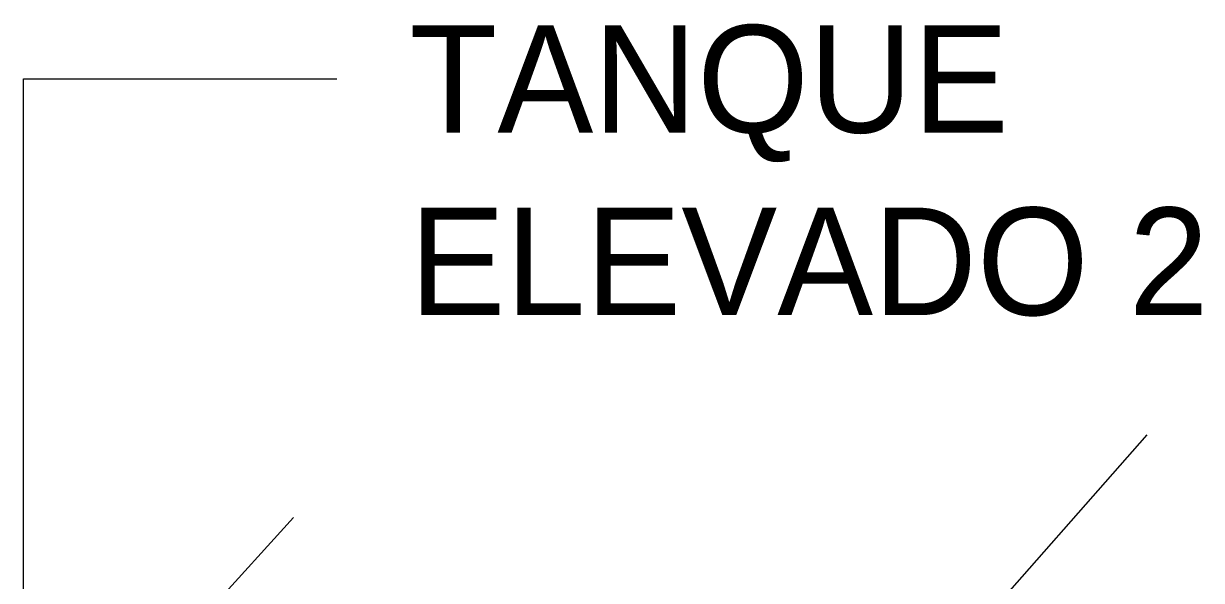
# Model space of a CAD drawing. Header units: metres. Extents: x -490 to 202, y -217 to 332.
# Drawn here: x -238.07 to -205.2, y 259.14 to 274.69 of the extents above; entities that cross this region are included whole.
import ezdxf

# ---------------------------------------------------------------- set-up
doc = ezdxf.new("R2010")
doc.units = ezdxf.units.M
doc.layers.add('C-TOPO-MAJR', color=66, linetype='Continuous', lineweight=18, true_color=0x647b04)
doc.layers.add('G-ANNO-TEXT', color=7, linetype='Continuous', lineweight=9)
doc.styles.add('Bahnschrift_B', font='bahnschrift.ttf', dxfattribs={"height": 3})

msp = doc.modelspace()

# ---------------------------------------------------------------- linework, layer by layer
at = {"layer": 'C-TOPO-MAJR', "color": 9, "true_color": 0xcbd3ab}
msp.add_line((-233.644, 257.48), (-230.538, 260.897), dxfattribs=at)
at = {"layer": 'C-TOPO-MAJR', "color": 9, "true_color": 0xcbd3ab, "flags": 128}
msp.add_lwpolyline([(-212.304, 257.162), (-211.715, 257.535), (-206.716, 263.207)], dxfattribs=at)
at = {"layer": 'G-ANNO-TEXT'}
for p, q in [((-238.069, 273.141), (-229.33, 273.141)), ((-238.069, 253.595), (-238.069, 273.141))]:
    msp.add_line(p, q, dxfattribs=at)

# ---------------------------------------------------------------- texts
at = {"layer": 'G-ANNO-TEXT', "char_height": 3, "attachment_point": 1, "style": 'Bahnschrift_B'}
for s, insert, width in [('TANQUE ', (-227.298, 274.641), 20.5232), ('ELEVADO 2', (-227.298, 269.548), 26.05484)]:
    msp.add_mtext(s, dxfattribs=dict(at, insert=insert, width=width))

doc.saveas('drawing.dxf')
